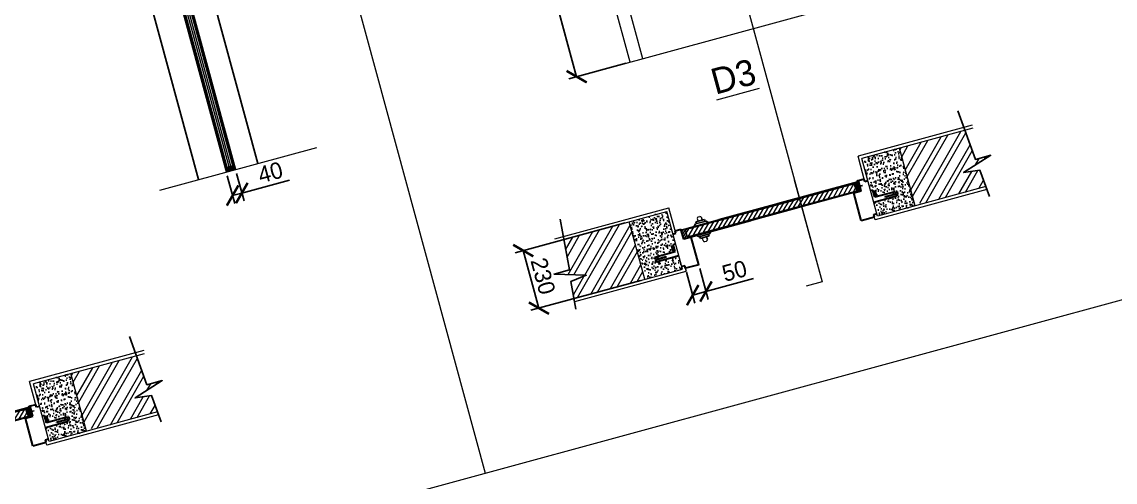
# Model space of a CAD drawing. Header units: millimetres. Extents: x -31731215 to 29997125, y -14487545 to 25622576.
# Drawn here: x 2267696 to 2271914, y -881538 to -879764 of the extents above; entities that cross this region are included whole.
import ezdxf

# ---------------------------------------------------------------- set-up
doc = ezdxf.new("R2010")
doc.units = ezdxf.units.MM
doc.header["$MEASUREMENT"] = 0
doc.linetypes.add('1', pattern=[0])
doc.linetypes.add('HIDDEN2', pattern=[0.1875, 0.125, -0.0625])
for name, color, linetype, lineweight in [('DIMNSION', 156, 'Continuous', 15), ('ELE', 245, 'Continuous', 13), ('FRAME..sec', 151, 'Continuous', 30), ('HATCH', 8, '1', 18), ('THIN LINES', 54, 'Continuous', 0), ('toilet', 161, 'Continuous', 18), ('WALL', 10, '1', 20), ('walls', 10, 'Continuous', 20)]:
    doc.layers.add(name, color=color, linetype=linetype, lineweight=lineweight)
for name, color, linetype in [('DOOR', 7, 'Continuous'), ('door outer', 40, 'Continuous'), ('hard wear', 54, 'Continuous'), ('plastre', 210, 'Continuous')]:
    doc.layers.add(name, color=color, linetype=linetype)
doc.dimstyles.new('ISO-25', dxfattribs={"dimtxt": 63.5, "dimasz": 63.5, "dimexe": 31.75, "dimexo": 15.875, "dimgap": 15.875, "dimtad": 1, "dimtxsty": 'Standard', "dimblk1": 'ARCHTICK', "dimblk2": 'ARCHTICK', "dimsah": 1, "dimcen": 63.5, "dimadec": 0, "dimazin": 0, "dimtfac": 1, "dimtmove": 0, "dimatfit": 3, "dimfxl": 25.4, "dimarcsym": 0})

# ---------------------------------------------------------------- blocks, each defined once
blk = doc.blocks.new('SCREW')
at = {"layer": 'hard wear'}
h = blk.add_hatch(dxfattribs=at)
h.set_pattern_fill('ANSI31', color=256, scale=5, style=0)
h.set_pattern_definition([(45, (-69846.5451, 322117.2786), (-0.4419417382, 0.4419417382), [])])
h.paths.add_polyline_path([(0, 0.8), (0, -0.8), (5, -0.4), (5, 0.4)])
h.paths.add_polyline_path([(5, 0.4), (5, -0.4), (10.7, 0)])
for p, q in [((0, 0.8), (-0.6, 1.4)), ((-0.6, 1.4), (-0.6, 0.2)), ((-0.6, 0.2), (-0.4, 0.2)), ((-0.4, 0.2), (-0.4, -0.2)), ((0, -0.8), (0, 0.8)), ((0, 0.8), (10.7, 0)), ((0, -0.8), (10.7, 0)), ((-0.4, -0.2), (-0.6, -0.2)), ((-0.6, -0.2), (-0.6, -1.4)), ((-0.6, -1.4), (0, -0.8))]:
    blk.add_line(p, q, dxfattribs=at)
blk = doc.blocks.new('_ArchTick')
at = {"color": 0, "linetype": 'ByBlock', "const_width": 0.15}
blk.add_lwpolyline([(-0.5, -0.5), (0.5, 0.5)], dxfattribs=at)
blk = doc.blocks.new('*D596')
at = {"layer": 'Defpoints', "color": 0, "transparency": 16777216}
for p in [(2269476.3, -877833.8), (2270043.1, -879918.8), (2269836.5, -879974.9)]:
    blk.add_point(p, dxfattribs=at)
at = {"layer": 'THIN LINES', "color": 0, "lineweight": -2, "transparency": 16777216}
for p, q in [((2269461, -877838), (2269239, -877898.3)), ((2269269.7, -877890), (2269836.5, -879974.9)), ((2270027.8, -879922.9), (2269805.9, -879983.3))]:
    blk.add_line(p, q, dxfattribs=at)
at = {"layer": 'THIN LINES', "color": 0, "lineweight": -2, "transparency": 16777216, "xscale": 63.50000000000001, "yscale": 63.50000000000001, "zscale": 63.50000000000001}
for p, rotation in [((2269269.7, -877890), 105.2086876161786), ((2269836.5, -879974.9), 285.2086876161786)]:
    blk.add_blockref('_ArchTick', p, dxfattribs=dict(at, rotation=rotation))
at = {"layer": 'THIN LINES', "color": 0, "transparency": 16777216, "insert": (2269604.2, -878918.6), "char_height": 63.5, "attachment_point": 5, "rotation": 285.2087}
blk.add_mtext('2160,63', dxfattribs=at)
blk = doc.blocks.new('*D567')
at = {"layer": 'Defpoints', "color": 0, "transparency": 16777216}
for p in [(2268484.3, -880342.5), (2268520.1, -880332.8), (2268544.7, -880423.4)]:
    blk.add_point(p, dxfattribs=at)
at = {"layer": 'THIN LINES', "color": 0, "lineweight": -2, "transparency": 16777216}
for p, q in [((2268488.5, -880357.8), (2268517.3, -880463.7)), ((2268524.2, -880348.1), (2268553, -880454)), ((2268544.7, -880423.4), (2268728.5, -880373.4)), ((2268509, -880433.1), (2268544.7, -880423.4))]:
    blk.add_line(p, q, dxfattribs=at)
at = {"layer": 'THIN LINES', "color": 0, "lineweight": -2, "transparency": 16777216, "xscale": 63.50000000000001, "yscale": 63.50000000000001, "zscale": 63.50000000000001}
for p, rotation in [((2268509, -880433.1), 195.2086876161844), ((2268544.7, -880423.4), 15.20868761618444)]:
    blk.add_blockref('_ArchTick', p, dxfattribs=dict(at, rotation=rotation))
at = {"layer": 'THIN LINES', "color": 0, "transparency": 16777216, "insert": (2268654.7, -880344.1), "char_height": 63.5, "attachment_point": 5, "rotation": 15.2087}
blk.add_mtext('40', dxfattribs=at)
blk = doc.blocks.new('*D601')
at = {"layer": 'Defpoints', "color": 0, "transparency": 16777216}
for p in [(2270307.3, -880699.7), (2270256.1, -880713.6), (2270335.4, -880803.2)]:
    blk.add_point(p, dxfattribs=at)
at = {"layer": 'THIN LINES', "color": 0, "lineweight": -2, "transparency": 16777216}
for p, q in [((2270260.3, -880728.9), (2270292.6, -880847.7)), ((2270311.4, -880715), (2270343.7, -880833.8)), ((2270335.4, -880803.2), (2270519.2, -880753.2)), ((2270284.3, -880817.1), (2270335.4, -880803.2))]:
    blk.add_line(p, q, dxfattribs=at)
at = {"layer": 'THIN LINES', "color": 0, "lineweight": -2, "transparency": 16777216, "xscale": 63.50000000000001, "yscale": 63.50000000000001, "zscale": 63.50000000000001}
for p, rotation in [((2270284.3, -880817.1), 195.2086876161276), ((2270335.4, -880803.2), 15.20868761612761)]:
    blk.add_blockref('_ArchTick', p, dxfattribs=dict(at, rotation=rotation))
at = {"layer": 'THIN LINES', "color": 0, "transparency": 16777216, "insert": (2270445.5, -880723.9), "char_height": 63.5, "attachment_point": 5, "rotation": 15.2087}
blk.add_mtext('50', dxfattribs=at)
blk = doc.blocks.new('*D602')
at = {"layer": 'Defpoints', "color": 0, "transparency": 16777216}
for p in [(2270039.5, -880534.2), (2270099.8, -880756.1), (2269690.8, -880867.3)]:
    blk.add_point(p, dxfattribs=at)
at = {"layer": 'THIN LINES', "color": 0, "lineweight": -2, "transparency": 16777216}
for p, q in [((2270024.1, -880538.3), (2269599.8, -880653.7)), ((2269630.4, -880645.4), (2269690.8, -880867.3)), ((2270084.5, -880760.3), (2269660.1, -880875.6))]:
    blk.add_line(p, q, dxfattribs=at)
at = {"layer": 'THIN LINES', "color": 0, "lineweight": -2, "transparency": 16777216, "xscale": 63.50000000000001, "yscale": 63.50000000000001, "zscale": 63.50000000000001}
for p, rotation in [((2269630.4, -880645.4), 105.2086876161991), ((2269690.8, -880867.3), 285.2086876161991)]:
    blk.add_blockref('_ArchTick', p, dxfattribs=dict(at, rotation=rotation))
at = {"layer": 'THIN LINES', "color": 0, "transparency": 16777216, "insert": (2269706.5, -880743.8), "char_height": 63.5, "attachment_point": 5, "rotation": 285.2087}
blk.add_mtext('230', dxfattribs=at)

msp = doc.modelspace()

# ---------------------------------------------------------------- hatches: boundary and pattern name
h = msp.add_hatch()
h.set_pattern_fill('AR-CONC', color=256, scale=5, angle=15.208688, style=0)
h.set_pattern_definition([(65.2086876, (2137673.38, -413731.947), (35.4300748, 6.3804229), [3.75, -41.25]), (10.208688, (2137673.38, -413731.947), (-16.5609253, 34.4724252), [3, -33]), (115.660088, (2137676.333, -413731.416), (18.8691812, 40.852833), [3.1870095, -35.0571056]), (61.392888, (2137670.758, -413722.298), (53.6642144, 6.0126608), [5.625, -61.875]), (111.844288, (2137675.23, -413721.796), (32.319103, 59.259814), [4.7805144, -52.58565]), (6.392888, (2137670.76, -413722.3), (32.319057, 59.2598394), [4.5, -49.5]), (36.2086876, (2137676.238, -413723.398), (34.081132, -11.5963975), [3.75, -41.25]), (341.208688, (2137676.24, -413723.4), (2.2280517, 38.1791583), [3, -33]), (86.660088, (2137679.08, -413724.365), (36.3092042, 26.5827323), [3.1870095, -35.0571056]), (52.7086876, (2137673.381, -413731.947), (-3.7797949, 16.22123918), [0, -32.6, 0, -33.5, 0, -33.125]), (22.7086876, (2137673.381, -413731.947), (7.5193894, 22.4805301), [0, -19.1, 0, -31.85, 0, -12.625]), (342.7086876, (2137662.621, -413734.872), (26.05215857, 5.91378243), [0, -12.5, 0, -39, 0, -51.75]), (332.7086876, (2137657.797, -413736.184), (26.8249996, 12.4794706), [0, -16.25, 0, -25.9, 0, -36.75])])
h.paths.add_polyline_path([(2271114.287, -880370.932), (2271141.172, -880469.825, 0.03949264), (2271133.665, -880475.044), (2270997.23, -880512.135), (2270982.993, -880459.763), (2271070.398, -880436.002), (2271068.299, -880428.282), (2271065.675, -880418.632), (2270986.955, -880440.033), (2270985.381, -880434.243), (2270993.101, -880432.144), (2270988.662, -880415.816), (2270980.942, -880417.914), (2270979.368, -880412.124), (2270970.683, -880414.485), (2270941.253, -880306.229, -0.36664625)])
h.paths.add_polyline_path([(2271114.287, -880370.932, 0.36664625), (2270941.253, -880306.229), (2270936.893, -880290.19), (2271081.64, -880250.84)])
h = msp.add_hatch()
h.set_pattern_fill('AR-CONC', color=256, scale=5, angle=15.208688, style=0)
h.set_pattern_definition([(65.2086876, (2137788.31, -413700.703), (35.4300748, 6.3804229), [3.75, -41.25]), (10.208688, (2137788.31, -413700.703), (-16.5609253, 34.4724252), [3, -33]), (115.660088, (2137791.263, -413700.17), (18.8691812, 40.852833), [3.1870095, -35.0571056]), (61.392888, (2137785.687, -413691.053), (53.6642144, 6.0126608), [5.625, -61.875]), (111.844288, (2137790.16, -413690.55), (32.319103, 59.259814), [4.7805144, -52.58565]), (6.392888, (2137785.687, -413691.053), (32.319057, 59.2598394), [4.5, -49.5]), (36.2086876, (2137791.168, -413692.154), (34.081132, -11.5963975), [3.75, -41.25]), (341.208688, (2137791.168, -413692.154), (2.2280517, 38.1791583), [3, -33]), (86.660088, (2137794.008, -413693.12), (36.3092042, 26.5827323), [3.1870095, -35.0571056]), (52.7086876, (2137788.31, -413700.703), (-3.7797949, 16.22123918), [0, -32.6, 0, -33.5, 0, -33.125]), (22.7086876, (2137788.31, -413700.703), (7.5193894, 22.4805301), [0, -19.1, 0, -31.85, 0, -12.625]), (342.7086876, (2137777.551, -413703.628), (26.05215857, 5.91378243), [0, -12.5, 0, -39, 0, -51.75]), (332.7086876, (2137772.726, -413704.94), (26.8249996, 12.4794706), [0, -16.25, 0, -25.9, 0, -36.75])])
h.paths.add_polyline_path([(2270039.465, -880534.162), (2270184.211, -880494.812), (2270218.002, -880619.107), (2270209.317, -880621.468), (2270210.891, -880627.258), (2270203.171, -880629.357), (2270207.61, -880645.685), (2270215.33, -880643.587), (2270216.904, -880649.377), (2270138.184, -880670.777), (2270140.545, -880679.462), (2270142.906, -880688.147), (2270230.311, -880664.385), (2270244.548, -880716.757), (2270099.802, -880756.107)])
h = msp.add_hatch()
h.set_pattern_fill('AR-CONC', color=256, scale=5, angle=15.208688, style=0)
h.set_pattern_definition([(65.2086876, (2134477.158, -414600.862), (35.4300748, 6.3804229), [3.75, -41.25]), (10.208688, (2134477.158, -414600.862), (-16.5609253, 34.4724252), [3, -33]), (115.660088, (2134480.11, -414600.33), (18.8691812, 40.852833), [3.1870095, -35.0571056]), (61.392888, (2134474.534, -414591.213), (53.6642144, 6.0126608), [5.625, -61.875]), (111.844288, (2134479.006, -414590.71), (32.319103, 59.259814), [4.7805144, -52.58565]), (6.392888, (2134474.534, -414591.21), (32.319057, 59.2598394), [4.5, -49.5]), (36.2086876, (2134480.015, -414592.313), (34.081132, -11.5963975), [3.75, -41.25]), (341.208688, (2134480.015, -414592.313), (2.2280517, 38.1791583), [3, -33]), (86.660088, (2134482.855, -414593.28), (36.3092042, 26.5827323), [3.1870095, -35.0571056]), (52.7086876, (2134477.158, -414600.862), (-3.7797949, 16.22123918), [0, -32.6, 0, -33.5, 0, -33.125]), (22.7086876, (2134477.158, -414600.862), (7.5193894, 22.4805301), [0, -19.1, 0, -31.85, 0, -12.625]), (342.7086876, (2134466.398, -414603.787), (26.05215857, 5.91378243), [0, -12.5, 0, -39, 0, -51.75]), (332.7086876, (2134461.573, -414605.1), (26.8249996, 12.4794706), [0, -16.25, 0, -25.9, 0, -36.75])])
h.paths.add_polyline_path([(2267918.064, -881239.847), (2267944.949, -881338.74, 0.03949264), (2267937.442, -881343.959), (2267801.007, -881381.05), (2267786.769, -881328.678), (2267874.174, -881304.917), (2267872.076, -881297.197), (2267869.452, -881287.547), (2267790.732, -881308.948), (2267789.158, -881303.158), (2267796.878, -881301.059), (2267792.439, -881284.731), (2267784.719, -881286.829), (2267783.145, -881281.039), (2267774.46, -881283.4), (2267745.03, -881175.144, -0.36664625)])
h.paths.add_polyline_path([(2267918.064, -881239.847, 0.36664625), (2267745.03, -881175.144), (2267740.67, -881159.106), (2267885.416, -881119.755)])
at = {"layer": 'HATCH'}
h = msp.add_hatch(dxfattribs=at)
h.set_pattern_fill('ANSI32', color=256, scale=150, angle=15.208688, style=0)
h.set_pattern_definition([(60.208688, (2137673.38, -413731.95), (-48.816045, 27.947384), []), (60.208688, (2137698.97, -413724.99), (-48.816045, 27.947384), [])])
h.paths.add_polyline_path([(2271329.162, -880344.401), (2271392.63, -880335.394), (2271415.378, -880398.459), (2271220.807, -880451.354, 0.42255994), (2271125.155, -880395.544, 0.04717562), (2271114.287, -880370.932), (2271081.64, -880250.84), (2271334.34, -880182.142), (2271374.865, -880293.875), (2271433.902, -880277.826)])
h.paths.add_polyline_path([(2271220.807, -880451.354), (2271179.393, -880462.613, 0.17274937), (2271141.172, -880469.825), (2271114.287, -880370.932, -0.04717562), (2271125.155, -880395.544, -0.42255994)])
h = msp.add_hatch(dxfattribs=at)
h.set_pattern_fill('ANSI31', color=256, scale=10, angle=15.208688, style=0)
h.set_pattern_definition([(330.2086876, (2280700.8671, -1202731.8274), (-0.6210529728, -1.084800998), [])])
h.paths.add_polyline_path([(2268480.232, -880327.374), (2268483.629, -880326.451), (2268483.421, -880325.689), (2268512.332, -880317.829), (2268512.539, -880318.592), (2268515.936, -880317.668), (2268519.792, -880331.852), (2268484.088, -880341.558)])
h = msp.add_hatch(dxfattribs=at)
h.set_pattern_fill('ANSI31', color=256, scale=15, angle=60.208688, style=0)
h.set_pattern_definition([(285.2086876, (2284273.9258, -1211538.4185), (-1.809331366, -0.49187906), [])])
h.paths.add_polyline_path([(2270921.955, -880387.758), (2270911.814, -880390.914), (2270921.382, -880386.286), (2270919.135, -880380.512), (2270905.587, -880384.195), (2270906.888, -880387.489), (2270905.817, -880387.78), (2270916.89, -880415.817), (2270917.979, -880415.521), (2270919.28, -880418.815), (2270932.721, -880415.161), (2270931.012, -880410.712), (2270930.902, -880410.742), (2270927.979, -880403.232), (2270917.916, -880406.364), (2270927.41, -880401.771)])
h = msp.add_hatch(dxfattribs=at)
h.set_pattern_fill('ANSI32', color=256, scale=150, angle=15.208688, style=0)
h.set_pattern_definition([(60.208688, (2137788.31, -413700.703), (-48.816045, 27.947384), []), (60.208688, (2137813.9, -413693.747), (-48.816045, 27.947384), [])])
h.paths.add_polyline_path([(2270039.465, -880534.162), (2269786.764, -880602.861), (2269808.387, -880719.733), (2269749.351, -880735.782), (2269873.381, -880740.165), (2269814.088, -880764.531), (2269826.401, -880830.433), (2270099.802, -880756.107)])
h = msp.add_hatch(dxfattribs=at)
h.set_pattern_fill('ANSI32', color=256, scale=150, angle=15.208688, style=0)
h.set_pattern_definition([(60.208688, (2134477.16, -414600.86), (-48.816045, 27.947384), []), (60.208688, (2134502.746, -414593.906), (-48.816045, 27.947384), [])])
h.paths.add_polyline_path([(2268132.939, -881213.316), (2268196.407, -881204.309), (2268219.155, -881267.374), (2268024.584, -881320.269, 0.42255994), (2267928.932, -881264.459, 0.04717562), (2267918.064, -881239.847), (2267885.416, -881119.755), (2268138.117, -881051.057), (2268178.642, -881162.79), (2268237.678, -881146.741)])
h.paths.add_polyline_path([(2268024.584, -881320.269), (2267983.17, -881331.528, 0.17274937), (2267944.949, -881338.74), (2267918.064, -881239.847, -0.04717562), (2267928.932, -881264.459, -0.42255994)])
h = msp.add_hatch(dxfattribs=at)
h.set_pattern_fill('ANSI31', color=256, scale=15, angle=60.208688, style=0)
h.set_pattern_definition([(285.2086876, (2281077.7027, -1212407.3335), (-1.809331366, -0.49187906), [])])
h.paths.add_polyline_path([(2267725.732, -881256.673), (2267715.591, -881259.829), (2267725.159, -881255.201), (2267722.911, -881249.427), (2267709.364, -881253.11), (2267710.665, -881256.404), (2267709.594, -881256.695), (2267720.667, -881284.732), (2267721.756, -881284.436), (2267723.057, -881287.73), (2267736.497, -881284.076), (2267734.789, -881279.627), (2267734.679, -881279.657), (2267731.756, -881272.147), (2267721.692, -881275.279), (2267731.187, -881270.686)])
at = {"layer": 'THIN LINES'}
h = msp.add_hatch(dxfattribs=at)
h.set_pattern_fill('JIS_WOOD', color=256, scale=20, angle=15.208688)
h.set_pattern_definition([(60.208688, (2121804.629, -968759.565), (-12.2731222, 7.0264123), [])])
h.paths.add_polyline_path([(2270255.508, -880564.571), (2270263.368, -880593.481), (2270682.983, -880479.406), (2270916.89, -880415.817), (2270905.817, -880387.78), (2270611.974, -880467.663)])
h = msp.add_hatch(dxfattribs=at)
h.set_pattern_fill('JIS_WOOD', color=256, scale=10, angle=15.208688)
h.set_pattern_definition([(60.2086876, (2125208.6206, -967834.167), (-6.13656112, 3.51320614), [])])
h.paths.add_polyline_path([(2270254.585, -880561.174), (2270240.11, -880565.109), (2270249.817, -880600.813), (2270264.291, -880596.878)])
h = msp.add_hatch(dxfattribs=at)
h.set_pattern_fill('JIS_WOOD', color=256, scale=20, angle=15.208688)
h.set_pattern_definition([(60.208688, (2121771.153, -968768.666), (-12.2731222, 7.0264123), [])])
h.paths.add_polyline_path([(2267720.667, -881284.732), (2267709.594, -881256.695), (2266818.041, -881499.07), (2266825.901, -881527.98)])

# ---------------------------------------------------------------- linework, layer by layer
for points in [[(2271429.265, -880436.957), (2271392.63, -880335.394), (2271329.162, -880344.401), (2271433.902, -880277.826), (2271374.865, -880293.875), (2271307.162, -880107.205)], [(2269833.917, -880870.663), (2269814.088, -880764.531), (2269873.381, -880740.165), (2269749.351, -880735.782), (2269808.387, -880719.733), (2269772.262, -880524.478)], [(2268233.042, -881305.872), (2268196.407, -881204.309), (2268132.939, -881213.316), (2268237.678, -881146.741), (2268178.642, -881162.79), (2268110.938, -880976.12)]]:
    msp.add_lwpolyline(points)
at = {"layer": 'DIMNSION'}
for p, q in [((2267929.598, -878301.919), (2268480.232, -880327.374)), ((2267965.398, -878292.565), (2268515.936, -880317.668))]:
    msp.add_line(p, q, dxfattribs=at)
at = {"layer": 'DOOR', "linetype": 'Continuous'}
msp.add_line((2270259.276, -880725.189), (2270253.505, -880703.959), dxfattribs=at)
at = {"layer": 'door outer'}
for p, q in [((2268483.421, -880325.689), (2267933.091, -878301.348)), ((2268512.332, -880317.829), (2267962.001, -878293.489)), ((2270611.974, -880467.663), (2270905.817, -880387.78)), ((2270919.39, -880380.442), (2270932.721, -880415.161)), ((2270255.508, -880564.571), (2270675.124, -880450.496)), ((2270619.833, -880496.574), (2270916.89, -880415.817)), ((2270263.368, -880593.481), (2270682.983, -880479.406)), ((2266818.041, -881499.07), (2267709.594, -881256.695)), ((2267723.166, -881249.357), (2267736.497, -881284.076)), ((2266825.901, -881527.98), (2267720.667, -881284.732))]:
    msp.add_line(p, q, dxfattribs=at)
at = {"layer": 'ELE'}
for p, q in [((2270043.15, -879918.753), (2269476.505, -877834.403)), ((2270091.399, -879905.636), (2269537.871, -877869.535)), ((2268480.232, -880327.374), (2268483.629, -880326.451)), ((2268480.232, -880327.374), (2268484.088, -880341.558)), ((2268483.421, -880325.689), (2268512.332, -880317.829)), ((2268512.539, -880318.592), (2268515.936, -880317.668)), ((2268515.936, -880317.668), (2268519.792, -880331.852)), ((2268484.088, -880341.558), (2268519.792, -880331.852)), ((2270919.39, -880380.442), (2270611.05, -880464.267)), ((2270905.587, -880384.195), (2270906.888, -880387.489)), ((2270905.817, -880387.78), (2270916.89, -880415.817)), ((2270934.599, -880415.169), (2270924.762, -880378.983)), ((2270674.2, -880447.099), (2270385.117, -880525.688)), ((2270932.721, -880415.161), (2270620.757, -880499.971)), ((2270917.979, -880415.521), (2270919.28, -880418.815)), ((2270922.537, -880418.449), (2270934.599, -880415.169)), ((2270240.11, -880565.109), (2270496.971, -880495.28)), ((2270683.907, -880482.803), (2270390.837, -880562.476)), ((2270249.817, -880600.813), (2270508.353, -880530.529)), ((2270249.466, -880601.428), (2270239.628, -880565.241)), ((2270249.817, -880600.813), (2270240.11, -880565.109)), ((2270261.528, -880598.148), (2270249.466, -880601.428)), ((2267723.166, -881249.357), (2266947.65, -881460.187)), ((2267709.364, -881253.11), (2267710.665, -881256.404)), ((2267709.594, -881256.695), (2267720.667, -881284.732)), ((2267738.376, -881284.084), (2267728.538, -881247.898)), ((2267736.497, -881284.076), (2266953.37, -881496.975)), ((2267721.756, -881284.436), (2267723.057, -881287.73)), ((2267726.314, -881287.364), (2267738.376, -881284.084))]:
    msp.add_line(p, q, dxfattribs=at)
at = {"layer": 'FRAME..sec'}
for p, q in [((2270946.3, -880370.537), (2270924.106, -880376.57)), ((2270948.924, -880380.186), (2270946.3, -880370.537)), ((2270934.599, -880415.169), (2270924.106, -880376.57)), ((2270960.503, -880377.038), (2270948.924, -880380.186)), ((2270979.368, -880412.124), (2270970.683, -880414.485)), ((2270986.955, -880440.033), (2270979.368, -880412.124)), ((2270905.65, -880423.039), (2270934.599, -880415.169)), ((2270934.507, -880529.187), (2270905.65, -880423.039)), ((2270988.662, -880415.816), (2270980.942, -880417.914)), ((2270989.701, -880419.637), (2270981.981, -880421.736)), ((2271070.398, -880436.002), (2270982.993, -880459.763)), ((2270991.988, -880428.051), (2270984.269, -880430.15)), ((2270993.101, -880432.144), (2270985.381, -880434.243)), ((2271065.675, -880418.632), (2270986.955, -880440.033)), ((2270993.101, -880432.144), (2270988.662, -880415.816)), ((2271068.037, -880427.317), (2271026.972, -880438.481)), ((2271027.234, -880439.446), (2271026.972, -880438.481)), ((2271068.299, -880428.282), (2271027.234, -880439.446)), ((2271056.991, -880420.993), (2271059.352, -880429.678)), ((2271065.675, -880418.632), (2271068.037, -880427.317)), ((2271068.299, -880428.282), (2271070.398, -880436.002)), ((2270934.507, -880529.187), (2270985.651, -880515.283)), ((2270983.027, -880505.633), (2270994.607, -880502.485)), ((2270985.651, -880515.283), (2270983.027, -880505.633)), ((2270207.821, -880581.66), (2270219.401, -880578.512)), ((2270216.778, -880568.862), (2270238.972, -880562.829)), ((2270219.401, -880578.512), (2270216.778, -880568.862)), ((2270249.466, -880601.428), (2270238.972, -880562.829)), ((2270209.317, -880621.468), (2270218.002, -880619.107)), ((2270216.904, -880649.377), (2270209.317, -880621.468)), ((2270278.415, -880593.558), (2270249.466, -880601.428)), ((2270307.272, -880699.705), (2270278.415, -880593.558)), ((2270138.184, -880670.777), (2270216.904, -880649.377)), ((2270142.906, -880688.147), (2270230.311, -880664.385)), ((2270203.171, -880629.357), (2270210.891, -880627.258)), ((2270207.61, -880645.685), (2270203.171, -880629.357)), ((2270204.21, -880633.178), (2270211.93, -880631.079)), ((2270206.497, -880641.592), (2270214.217, -880639.494)), ((2270207.61, -880645.685), (2270215.33, -880643.587)), ((2270138.184, -880670.777), (2270140.545, -880679.462)), ((2270140.545, -880679.462), (2270181.609, -880668.298)), ((2270140.807, -880680.427), (2270181.872, -880669.263)), ((2270140.807, -880680.427), (2270142.906, -880688.147)), ((2270146.869, -880668.416), (2270149.23, -880677.101)), ((2270181.872, -880669.263), (2270181.609, -880668.298)), ((2270253.505, -880703.959), (2270241.925, -880707.107)), ((2270256.128, -880713.609), (2270253.505, -880703.959)), ((2270307.272, -880699.705), (2270256.128, -880713.609)), ((2267750.077, -881239.452), (2267727.883, -881245.485)), ((2267738.376, -881284.084), (2267727.883, -881245.485)), ((2267752.7, -881249.101), (2267750.077, -881239.452)), ((2267764.28, -881245.953), (2267752.7, -881249.101)), ((2267709.427, -881291.955), (2267738.376, -881284.084)), ((2267738.284, -881398.102), (2267709.427, -881291.955)), ((2267783.145, -881281.039), (2267774.46, -881283.4)), ((2267790.732, -881308.948), (2267783.145, -881281.039)), ((2267792.439, -881284.731), (2267784.719, -881286.829)), ((2267793.478, -881288.552), (2267785.758, -881290.651)), ((2267795.765, -881296.966), (2267788.046, -881299.065)), ((2267869.452, -881287.547), (2267790.732, -881308.948)), ((2267796.878, -881301.059), (2267792.439, -881284.731)), ((2267871.813, -881296.232), (2267830.749, -881307.396)), ((2267872.076, -881297.197), (2267831.011, -881308.361)), ((2267860.768, -881289.908), (2267863.129, -881298.593)), ((2267869.452, -881287.547), (2267871.813, -881296.232)), ((2267872.076, -881297.197), (2267874.174, -881304.917)), ((2267874.174, -881304.917), (2267786.769, -881328.678)), ((2267796.878, -881301.059), (2267789.158, -881303.158)), ((2267831.011, -881308.361), (2267830.749, -881307.396)), ((2267786.804, -881374.548), (2267798.384, -881371.4)), ((2267789.427, -881384.198), (2267786.804, -881374.548)), ((2267738.284, -881398.102), (2267789.427, -881384.198))]:
    msp.add_line(p, q, dxfattribs=at)
at = {"layer": 'hard wear', "linetype": 'HIDDEN2', "ltscale": 0.03}
for p, q in [((2270918.646, -880379.257), (2270930.902, -880410.742)), ((2267722.423, -881248.172), (2267734.679, -881279.657))]:
    msp.add_line(p, q, dxfattribs=at)
at = {"layer": 'hard wear'}
for p, q in [((2270919.881, -880380.799), (2270931.427, -880410.599)), ((2270932.71, -880410.251), (2270924.292, -880379.286)), ((2270932.233, -880406.466), (2270924.439, -880377.796)), ((2270930.902, -880410.742), (2270931.427, -880410.599)), ((2270932.71, -880410.251), (2270933.224, -880410.111)), ((2270335.929, -880531.546), (2270294.756, -880542.739)), ((2270296.633, -880534.907), (2270330.089, -880525.811)), ((2270298.486, -880541.725), (2270296.633, -880534.907)), ((2270320.561, -880528.402), (2270317.655, -880517.712)), ((2270318.675, -880528.915), (2270318.619, -880528.711)), ((2270330.089, -880525.811), (2270331.943, -880532.63)), ((2270335.929, -880531.546), (2270344.688, -880536.679)), ((2270247.1, -880592.724), (2270239.305, -880564.054)), ((2270294.756, -880542.739), (2270290.071, -880551.527)), ((2270349.44, -880581.244), (2270308.267, -880592.437)), ((2270349.44, -880581.244), (2270354.394, -880572.383)), ((2270308.267, -880592.437), (2270299.778, -880587.231)), ((2270311.997, -880591.423), (2270313.851, -880598.241)), ((2270313.851, -880598.241), (2270347.307, -880589.146)), ((2270335.892, -880592.249), (2270335.948, -880592.453)), ((2270337.779, -880591.736), (2270340.685, -880602.426)), ((2270347.307, -880589.146), (2270345.454, -880582.328)), ((2267723.657, -881249.714), (2267735.204, -881279.514)), ((2267736.487, -881279.166), (2267728.069, -881248.201)), ((2267736.01, -881275.381), (2267728.216, -881246.711)), ((2267734.679, -881279.657), (2267735.204, -881279.514)), ((2267736.487, -881279.166), (2267737.001, -881279.026))]:
    msp.add_line(p, q, dxfattribs=at)
for centre in [(2270921.475, -880378.257), (2267725.251, -881247.172)]:
    msp.add_circle(centre, 2.588, dxfattribs=at)
for centre in [(2270921.475, -880378.257), (2267725.251, -881247.172)]:
    msp.add_arc(centre, 3, 237.906675, 203.487735, dxfattribs=at)
at = {"layer": 'HATCH'}
for p, q in [((2268488.327, -880324.355), (2267938.203, -878300.777)), ((2268495.564, -880322.388), (2267945.44, -878298.806)), ((2268502.802, -880320.42), (2267952.678, -878296.842)), ((2268510.039, -880318.453), (2267959.915, -878294.874)), ((2270920.718, -880414.776), (2270912.859, -880385.866)), ((2267724.495, -881283.691), (2267716.635, -881254.781))]:
    msp.add_line(p, q, dxfattribs=at)
at = {"layer": 'plastre'}
for p, q in [((2268039.292, -878225.119), (2268605.937, -880309.469)), ((2267812.429, -878294.048), (2268377.238, -880371.642))]:
    msp.add_line(p, q, dxfattribs=at)
at = {"layer": 'THIN LINES'}
for p, q in [((2268371.898, -877414.716), (2269483.368, -881503.158)), ((2269947.318, -879944.805), (2270859.934, -879696.704)), ((2262396.749, -883429.703), (2275776.866, -879792.227)), ((2268228.476, -880412.084), (2268833.523, -880247.598)), ((2270301.943, -880521.983), (2270304.85, -880532.673)), ((2270305.457, -880515.847), (2270311.518, -880514.199)), ((2270254.585, -880561.174), (2270264.291, -880596.878)), ((2270324.974, -880606.698), (2270322.067, -880596.008)), ((2270331.11, -880610.211), (2270337.172, -880608.563))]:
    msp.add_line(p, q, dxfattribs=at)
for centre, start, end in [((2270306.768, -880520.671), 105.208688, 195.208688), ((2270312.83, -880519.024), 15.208688, 105.208688), ((2270329.798, -880605.386), 195.208688, 285.208688), ((2270335.86, -880603.738), 285.208688, 15.208688)]:
    msp.add_arc(centre, 5, start, end, dxfattribs=at)
at = {"layer": 'WALL'}
for points in [[(2269862.181, -877377.837), (2270783.117, -880765.413)], [(2270676.334, -880372.62), (2270783.117, -880765.413), (2270721.872, -880782.063)]]:
    msp.add_lwpolyline(points, dxfattribs=at)
at = {"layer": 'walls'}
for p, q in [((2271362.302, -880162.105), (2270922.165, -880281.759)), ((2271364.493, -880173.945), (2270936.893, -880290.19)), ((2270948.924, -880380.186), (2270922.165, -880281.759)), ((2271141.977, -880472.785), (2271081.64, -880250.84)), ((2270997.23, -880512.135), (2270936.893, -880290.19)), ((2271418.823, -880409.958), (2270988.799, -880526.863)), ((2271415.675, -880398.378), (2270997.23, -880512.135)), ((2269752.506, -880599.739), (2270192.643, -880480.084)), ((2269756.611, -880611.058), (2270184.211, -880494.812)), ((2270244.548, -880716.757), (2270184.211, -880494.812)), ((2270219.401, -880578.512), (2270192.643, -880480.084)), ((2270099.802, -880756.107), (2270039.465, -880534.162)), ((2270988.799, -880526.863), (2270983.027, -880505.633)), ((2269826.103, -880830.514), (2270244.548, -880716.757)), ((2269829.251, -880842.094), (2270259.276, -880725.189)), ((2268166.079, -881031.02), (2267725.942, -881150.674)), ((2268168.27, -881042.86), (2267740.67, -881159.106)), ((2267945.754, -881341.7), (2267885.416, -881119.755)), ((2267752.7, -881249.101), (2267725.942, -881150.674)), ((2267801.007, -881381.05), (2267740.67, -881159.106)), ((2268222.6, -881278.873), (2267792.575, -881395.778)), ((2268219.452, -881267.293), (2267801.007, -881381.05)), ((2267792.575, -881395.778), (2267786.804, -881374.548))]:
    msp.add_line(p, q, dxfattribs=at)

# ---------------------------------------------------------------- block references
at = {"layer": 'walls', "xscale": -1, "rotation": 21.55122282932029}
for p in [(2270921.72, -880387.002), (2270921.72, -880387.002), (2270927.822, -880402.451), (2270927.822, -880402.451), (2267725.497, -881255.917), (2267725.497, -881255.917), (2267731.599, -881271.366), (2267731.599, -881271.366)]:
    msp.add_blockref('SCREW', p, dxfattribs=at)
at = {"layer": 'walls', "rotation": 15.20868761617166}
for p in [(2270929.577, -880396.695), (2270929.577, -880396.695), (2267733.354, -881265.61), (2267733.354, -881265.61)]:
    msp.add_blockref('SCREW', p, dxfattribs=at)

# ---------------------------------------------------------------- texts
at = {"layer": 'toilet', "insert": (2270371.958, -880046.246), "char_height": 100, "width": 1094.92895, "attachment_point": 7, "rotation": 15.208688}
msp.add_mtext('{\\LD3}', dxfattribs=at)

# ---------------------------------------------------------------- dimensions: what is measured, and where the dimension line sits
at = {"layer": 'THIN LINES'}
for p1, p2, distance, picture, middle in [((2269476.341, -877833.8), (2270043.15, -879918.753), -214.157, '*D596', (2269604.152, -878918.575)), ((2270039.465, -880534.162), (2270099.802, -880756.107), -423.891, '*D602', (2269706.545, -880743.843))]:
    dim = msp.add_aligned_dim(p1=p1, p2=p2, distance=distance, dimstyle='ISO-25', dxfattribs=at)
    dim.commit()
    dim.dimension.update_dxf_attribs({"geometry": picture, "text_midpoint": middle})
for p1, p2, distance, text, picture, middle in [((2268484.35, -880342.523), (2268520.054, -880332.817), -93.869, '40', '*D567', (2268654.738, -880344.124)), ((2270256.128, -880713.609), (2270307.272, -880699.705), -107.257, '50', '*D601', (2270445.467, -880723.932))]:
    dim = msp.add_aligned_dim(p1=p1, p2=p2, distance=distance, text=text, dimstyle='ISO-25', dxfattribs=at)
    dim.commit()
    dim.dimension.update_dxf_attribs({"geometry": picture, "text_midpoint": middle})

doc.saveas('drawing.dxf')
